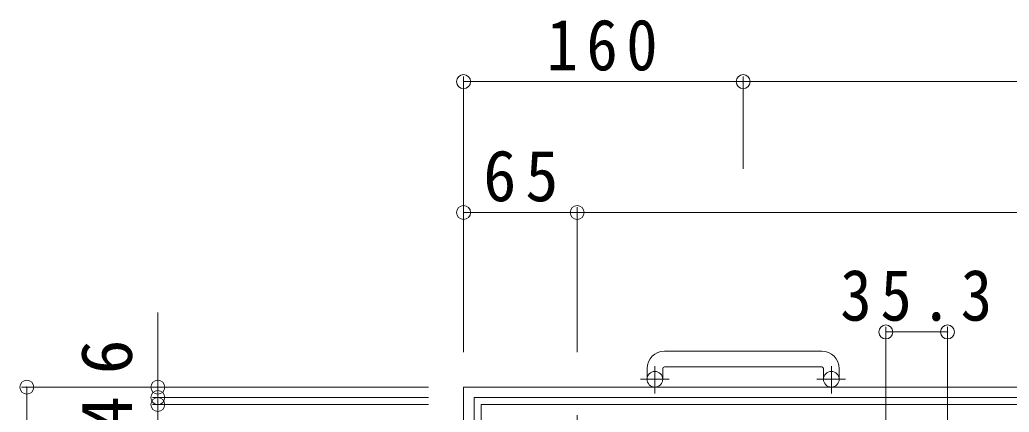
# Model space of a CAD drawing. Units: millimetres at full size, sheet at 1:10; some dimension numbers follow another scale. Extents: x -1623 to 1773, y -1938 to 1767.
# Drawn here: x -1592 to -1025, y 1542 to 1767 of the extents above; entities that cross this region are included whole.
import ezdxf
from ezdxf.enums import TextEntityAlignment as Align

# ---------------------------------------------------------------- set-up
doc = ezdxf.new("R2010")
doc.units = ezdxf.units.MM
doc.header["$LTSCALE"] = 10
doc.header["$PDMODE"] = 32
doc.header["$PDSIZE"] = 8
doc.linetypes.add('CHAIN1', pattern=[8, 5, -1, 1, -1])
for name, color, linetype, lineweight in [('C-1', 2, 'Continuous', 9), ('C-2', 3, 'Continuous', 9), ('C-4', 7, 'Continuous', 9)]:
    doc.layers.add(name, color=color, linetype=linetype, lineweight=lineweight)
doc.styles.add('ＭＳ ゴシック', font='')
doc.styles.get('ＭＳ ゴシック').set_extended_font_data('MS Gothic')

msp = doc.modelspace()

# ---------------------------------------------------------------- linework, layer by layer
at = {"layer": 'C-1'}
for p, q in [((-1132.58, 1576.82), (-1222.58, 1576.82)), ((-1232.58, 1566.82), (-1232.58, 1560.72)), ((-1223.58, 1566.82), (-1223.58, 1560.72)), ((-1222.58, 1567.82), (-1132.58, 1567.82)), ((-1131.58, 1566.82), (-1131.58, 1560.72)), ((-1122.58, 1566.82), (-1122.58, 1560.72)), ((-1337.58, 1556.22), (-517.58, 1556.22)), ((-1337.58, 736.22), (-1337.58, 1556.22)), ((-1331.58, 1550.22), (-523.58, 1550.22)), ((-1331.58, 742.22), (-1331.58, 1550.22))]:
    msp.add_line(p, q, dxfattribs=at)
at = {"layer": 'C-1', "linetype": 'CHAIN1'}
for p, q in [((-1228.08, 1552.61), (-1228.08, 1568.21)), ((-1127.08, 1552.61), (-1127.08, 1568.21)), ((-1219.92, 1560.72), (-1236.33, 1560.72)), ((-1118.92, 1560.72), (-1135.33, 1560.72)), ((-1272.58, 1490.08), (-1272.58, 1545.35))]:
    msp.add_line(p, q, dxfattribs=at)
at = {"layer": 'C-1'}
for centre in [(-1228.08, 1560.72), (-1127.08, 1560.72)]:
    msp.add_circle(centre, 4.5, dxfattribs=at)
for centre, radius, start, end in [((-1222.58, 1566.82), 10, 90, 180), ((-1132.58, 1566.82), 10, 0, 90), ((-1222.58, 1566.82), 1, 90, 180), ((-1132.58, 1566.82), 1, 0, 90)]:
    msp.add_arc(centre, radius, start, end, dxfattribs=at)
at = {"layer": 'C-2'}
for p, q in [((-1327.58, 746.22), (-1327.58, 1546.22)), ((-1327.58, 1546.22), (-527.58, 1546.22))]:
    msp.add_line(p, q, dxfattribs=at)
at = {"layer": 'C-4'}
for p, q in [((-1337.58, 1734.22), (-1337.58, 1576.22)), ((-1177.58, 1734.22), (-1177.58, 1681.23)), ((-1337.58, 1731.22), (-1177.58, 1731.22)), ((-1177.58, 1731.22), (-677.58, 1731.22)), ((-1337.58, 1656.22), (-1272.58, 1656.22)), ((-1272.58, 1659.22), (-1272.58, 1576.22)), ((-1272.58, 1656.22), (-601.58, 1656.22)), ((-1512.58, 1550.22), (-1512.58, 1598.88)), ((-1095.88, 1590.81), (-1095.88, 1527.99)), ((-1095.88, 1587.81), (-1060.58, 1587.81)), ((-1060.58, 1590.81), (-1060.58, 1527.99)), ((-1590.58, 1556.22), (-1357.58, 1556.22)), ((-1587.58, 1556.22), (-1587.58, 736.22)), ((-1515.58, 1550.22), (-1357.58, 1550.22)), ((-1515.58, 1546.22), (-1357.58, 1546.22)), ((-1512.58, 1546.22), (-1512.58, 1550.22)), ((-1512.58, 746.22), (-1512.58, 1546.22))]:
    msp.add_line(p, q, dxfattribs=at)
for p in [(-1337.58, 1731.22), (-1177.58, 1731.22), (-1337.58, 1656.22), (-1272.58, 1656.22), (-1095.88, 1587.81), (-1060.58, 1587.81), (-1587.58, 1556.22), (-1512.58, 1556.22), (-1512.58, 1550.22), (-1512.58, 1546.22)]:
    msp.add_point(p, dxfattribs=at)

# ---------------------------------------------------------------- texts
at = {"layer": 'C-4', "color": 2, "style": 'ＭＳ ゴシック'}
for s, p in [('6', (-1518.58, 1563.54)), ('4', (-1518.58, 1531.15))]:
    msp.add_text(s, height=29.33, rotation=90, dxfattribs=at).set_placement(p, align=Align.BOTTOM_LEFT)
at = {"layer": 'C-4', "color": 2, "char_height": 29.33, "attachment_point": 7, "style": 'ＭＳ ゴシック'}
for s, insert in [('\\T1.27;\\W0.9;160', (-1290.08, 1737.22)), ('\\T1.27;\\W0.95;65', (-1326.33, 1662.22)), ('\\T1.28;\\W0.9;35.3', (-1121.98, 1593.81))]:
    msp.add_mtext(s, dxfattribs=dict(at, insert=insert))

doc.saveas('drawing.dxf')
